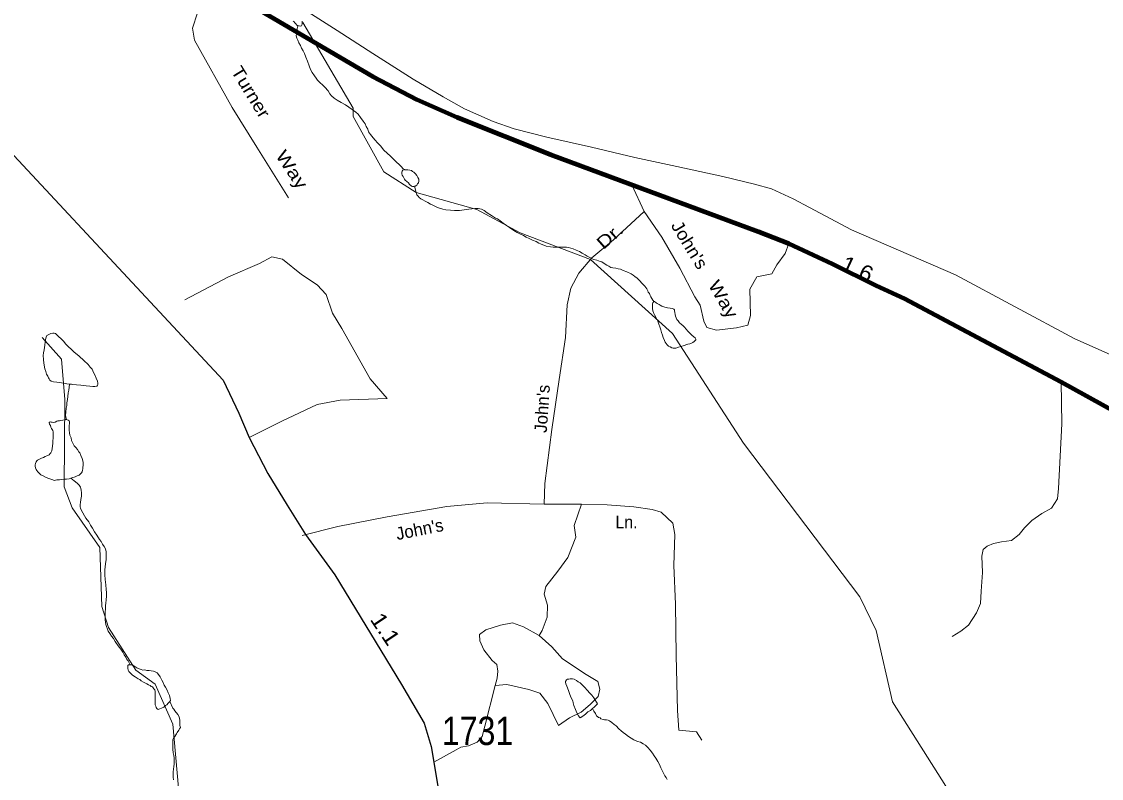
# Model space of a CAD drawing. Extents: x 649378 to 698944, y 229673 to 279958.
# Drawn here: x 678237 to 679955, y 242911 to 244115 of the extents above; entities that cross this region are included whole.
import ezdxf
from ezdxf.enums import TextEntityAlignment as Align

# ---------------------------------------------------------------- set-up
doc = ezdxf.new("R2010")
doc.units = 0
doc.header["$LTSCALE"] = 8
for name, color, linetype, lineweight in [('10', 7, 'Continuous', 40), ('17', 7, 'Continuous', 40), ('29', 7, 'Continuous', 120), ('32', 7, 'Continuous', 25), ('35', 7, 'Continuous', 13), ('44', 7, 'Continuous', 13), ('59', 7, 'Continuous', 13), ('62', 7, 'Continuous', 13)]:
    doc.layers.add(name, color=color, linetype=linetype, lineweight=lineweight)
doc.layers.add('8', color=7, linetype='Continuous')

msp = doc.modelspace()

# ---------------------------------------------------------------- linework, layer by layer
at = {"layer": '29'}
msp.add_lwpolyline([(678473.914, 244216.741), (678795.473, 244027.727), (678865.654, 243991.117), (678929.03, 243963.446), (679078.113, 243904.06), (679408.603, 243781.458), (679457.092, 243762.301), (679526.848, 243729.947), (679596.391, 243695.252), (679641.477, 243674.818), (679890.708, 243542), (680081.618, 243436.744), (680130.107, 243416.31), (680203.566, 243384.7), (680696.565, 243250.99), (680781.538, 243227.068)], dxfattribs=at)
at = {"layer": '32'}
msp.add_lwpolyline([(678086.439, 244049.568), (678557.293, 243544.681), (678582.176, 243492.106), (678598.764, 243453.792), (678628.325, 243396.535), (678658.95, 243345.876), (678688.511, 243299.261), (678734.873, 243234.979), (678840.997, 243060.653), (678876.938, 242999.138), (678887.997, 242962.101), (678898.656, 242898.783), (678905.037, 242854.082), (678909.928, 242775.96), (678918.745, 242682.975), (678924.178, 242618.226), (678925.454, 242559.05), (678931.325, 242496.982), (678927.368, 242380.456), (678926.518, 242354.061), (678920.562, 242256.994), (678916.522, 242207.093)], dxfattribs=at)
at = {"layer": '35'}
msp.add_line((679207.629, 243855.743), (679227.342, 243813.338), dxfattribs=at)
for points in [[(678543.883, 244176.512), (678516.595, 244129.212), (678508.514, 244104.521), (678511.917, 244085.79), (678571.677, 243978.299), (678610.808, 243915.72), (678661.211, 243835.049)], [(679227.342, 243813.338), (679178.088, 243768.252), (679143.848, 243739.517), (679123.006, 243714.825), (679110.671, 243691.412), (679104.716, 243664.592), (679101.952, 243612.443), (679092.169, 243546.034), (679080.472, 243466.214), (679068.988, 243380.221), (679067.924, 243347.655), (679127.472, 243347.655)], [(679227.342, 243813.338), (679254.989, 243772.045), (679283.912, 243723.089), (679307.944, 243677.325), (679316.451, 243664.128), (679321.981, 243638.586), (679326.659, 243628.369), (679342.397, 243624.538), (679373.872, 243627.943), (679392.162, 243632.2), (679396.415, 243647.526), (679395.139, 243689.671), (679406.497, 243709.079), (679430.316, 243713.762), (679437.972, 243728.236), (679451.583, 243746.115), (679457.092, 243762.301)], [(678598.764, 243453.792), (678650.656, 243479.761), (678706.801, 243506.155), (678743.38, 243512.966), (678818.241, 243515.52), (678790.999, 243546.834), (678745.913, 243626.867), (678731.461, 243651.352), (678721.253, 243681.152), (678706.791, 243696.477), (678682.121, 243712.654), (678651.497, 243737.345), (678634.483, 243740.751), (678614.917, 243730.534), (678565.577, 243709.248), (678496.256, 243672.605)], [(679890.708, 243542), (679891.782, 243475.395), (679886.411, 243372.264), (679884.799, 243356.15), (679875.131, 243341.111), (679860.091, 243332.516), (679843.977, 243321.774), (679832.16, 243309.957), (679823.566, 243299.214), (679811.749, 243289.545), (679795.635, 243287.397), (679782.743, 243285.248), (679773.075, 243280.951), (679766.629, 243275.58), (679764.481, 243264.837), (679765.555, 243239.054), (679763.407, 243208.975), (679762.332, 243189.638), (679755.887, 243174.598), (679742.995, 243155.261), (679731.178, 243145.593), (679717.213, 243136.998)], [(679067.924, 243347.655), (678977.113, 243349.571), (678913.312, 243343.611), (678818.035, 243327.434), (678739.772, 243312.108), (678682.777, 243297.634)], [(679127.472, 243347.655), (679115.775, 243313.811), (679118.327, 243295.08), (679105.567, 243262.726), (679090.042, 243241.228), (679070.901, 243216.537), (679067.924, 243204.618), (679073.453, 243186.738), (679073.028, 243168.007), (679064.947, 243146.722), (679059.842, 243138.633)], [(679127.472, 243347.655), (679168.518, 243346.59), (679210.627, 243343.185), (679239.975, 243338.928), (679254.437, 243334.671), (679272.726, 243317.217), (679276.129, 243299.337), (679274.428, 243249.955), (679276.767, 243188.441), (679278.043, 243106.705), (679280.383, 243019.223), (679282.084, 242988.147), (679310.157, 242985.592), (679319.089, 242971.97)], [(679059.842, 243138.633), (679035.385, 243152.469), (679017.521, 243158.855), (678998.38, 243155.023), (678975.412, 243147.786), (678965.204, 243140.123), (678965.629, 243130.332), (678972.009, 243115.858), (678985.195, 243098.83), (678992.851, 243092.444), (678994.552, 243081.802), (678993.276, 243070.733), (678990.299, 243059.239)], [(679059.842, 243138.633), (679080.046, 243120.541), (679097.06, 243101.384), (679134.915, 243076.693), (679153.196, 243065.336), (679156.599, 243053.416), (679154.047, 243041.496), (679141.286, 243028.725), (679126.824, 243016.805), (679108.11, 243007.866), (679090.671, 242995.52), (679074.082, 243030.428), (679061.322, 243047.03), (679043.458, 243052.99), (679008.579, 243060.653), (678990.299, 243059.239)], [(678990.299, 243059.239), (678973.488, 242994.456), (678969.235, 242977.853), (678961.579, 242968.914), (678947.543, 242962.954), (678935.208, 242960.825), (678927.977, 242956.994), (678892.248, 242937.411)]]:
    msp.add_lwpolyline(points, dxfattribs=at)
at = {"layer": '44'}
msp.add_lwpolyline([(678662.59, 244149.098), (678738.576, 244100.97), (678795.513, 244064.272), (678859.826, 244023.368), (678907.588, 243995.692), (678941.268, 243976.459), (678987.11, 243956.129), (679020.151, 243944.851), (679072.028, 243931.227), (679143.442, 243915.377), (679212.48, 243898.887), (679278.987, 243884.775), (679352.2, 243868.956), (679402.918, 243856.551), (679429.771, 243849.418), (679464.062, 243833.294), (679490.335, 243819.456), (679557.086, 243784.069), (679722.745, 243712.483), (679912.194, 243610.753), (680073.6, 243539.05)], dxfattribs=at)
at = {"layer": '59'}
for points in [[(679971.301, 242580.794), (679947.801, 242664.263), (679911.864, 242691.997), (679906.676, 242712.107), (679908.49, 242809.045), (679834.116, 242879.561), (679816.428, 242883.936), (679758.24, 242873.139), (679717.365, 242882.966), (679622.303, 243032.904), (679596.054, 243146.421), (679570.179, 243199.937), (679385.43, 243444.719), (679272.056, 243619), (679141.62, 243736.672), (679029.744, 243778.985), (678960.869, 243816.406), (678864.244, 243843.39), (678813.056, 243876.421), (678763.995, 243964.422), (678763.995, 243977.438), (678684.121, 244114.031)], [(678485.982, 242896.38), (678477.42, 242997.52), (678449.109, 243061.1), (678418.296, 243083.709), (678374.734, 243151.615), (678364.359, 243184.818), (678360.985, 243278.866), (678317.111, 243341.757), (678304.298, 243375.007), (678305.549, 243513.961), (678300.05, 243578.071), (678269.238, 243612.696)]]:
    msp.add_lwpolyline(points, dxfattribs=at)
at = {"layer": '62'}
for points in [[(678668.938, 244116.156), (678670.188, 244114.953), (678671.375, 244113.141), (678673.312, 244111.312), (678673.875, 244110.11), (678676.312, 244108.297), (678678.188, 244108.328), (678680, 244107.719), (678681.812, 244108.344), (678682.438, 244109.562), (678683.062, 244111.406), (678683, 244113.844), (678683, 244115.656)], [(678676.312, 244108.297), (678675.125, 244104.016), (678675.188, 244101.578), (678674, 244098.531), (678674, 244095.485), (678673.438, 244092.438), (678674.688, 244088.781), (678675.875, 244085.75), (678677.812, 244081.5), (678680.25, 244077.25), (678682.125, 244073), (678684.562, 244068.75), (678686.5, 244064.516), (678688.938, 244058.438), (678691.438, 244052.36), (678693.938, 244045.078), (678696.375, 244039), (678698.875, 244034.141), (678702.562, 244028.688), (678705.062, 244025.062), (678707.5, 244022.031), (678709.938, 244019.61), (678712.375, 244017.188), (678714.875, 244015.375), (678719.188, 244011.156), (678724.125, 244005.094), (678727.188, 244000.25), (678729.688, 243997.219), (678733.938, 243993.61), (678738.812, 243989.985), (678745, 243986.391), (678751.688, 243982.781), (678757.188, 243979.156), (678762.75, 243975.547), (678768.25, 243971.328), (678771.875, 243967.719), (678775.625, 243962.86), (678780, 243956.797), (678783, 243952.562), (678784.875, 243948.297), (678787.375, 243944.078), (678788.562, 243939.812), (678791.688, 243935.578), (678796, 243930.125), (678799.125, 243926.485), (678802.75, 243922.266), (678807.688, 243917.422), (678813.188, 243910.75), (678818.125, 243905.938), (678823.625, 243901.094), (678828.562, 243896.25), (678832.875, 243891.422), (678837.188, 243887.797), (678840.25, 243884.766), (678843.875, 243881.156), (678845.604, 243879.933), (678846.438, 243879.344)], [(678846.438, 243879.344), (678845.604, 243879.933), (678843.375, 243878.719), (678842.125, 243877.469), (678841.562, 243875.641), (678841.562, 243874.422), (678841.562, 243873.203), (678842.125, 243870.781), (678843.438, 243868.953), (678844.688, 243866.547), (678845.875, 243864.703), (678847.125, 243862.906), (678849.562, 243861.094), (678852.062, 243858.672), (678853.875, 243856.25), (678855.688, 243854.438), (678856.938, 243853.219), (678858.75, 243852.641), (678860.562, 243852.656), (678861.812, 243853.266)], [(678861.812, 243853.266), (678863, 243853.281), (678865.438, 243855.125), (678866.688, 243856.953), (678867.875, 243858.812), (678868.438, 243861.25), (678868.438, 243864.297), (678867.25, 243867.328), (678865.312, 243870.344), (678863.5, 243872.781), (678861.688, 243874.594), (678860.438, 243875.797), (678858.625, 243877), (678856.75, 243878.219), (678854.312, 243878.812), (678851.312, 243879.375), (678848.25, 243879.36), (678846.438, 243879.344)], [(678861.812, 243853.266), (678863.688, 243845.36), (678865, 243841.11), (678865.625, 243839.891), (678867.438, 243837.469), (678869.25, 243835.656), (678871.688, 243833.235), (678874.812, 243831.438), (678878.5, 243829.641), (678882.75, 243827.235), (678887.062, 243824.844), (678890.688, 243823.031), (678898.062, 243819.422), (678901.75, 243818.25), (678906.625, 243817.062), (678911.5, 243815.891), (678918.812, 243815.328), (678925.5, 243814.781), (678933.438, 243814.86), (678940.75, 243815.531), (678948.062, 243816.797), (678952.938, 243817.453), (678957.812, 243818.094), (678963.25, 243818.141), (678968.188, 243816.969), (678972.438, 243814.547), (678977.312, 243810.953), (678984.125, 243806.735), (678990.812, 243802.516), (678993.875, 243801.328), (678998.125, 243798.328), (679003.062, 243794.703), (679007.938, 243791.078), (679012.938, 243787.469), (679016.562, 243785.062), (679019.625, 243782.641), (679025.125, 243779.656), (679029.375, 243777.86), (679034.938, 243774.86), (679039.188, 243772.453), (679044.062, 243770.047), (679049.562, 243767.656), (679055.125, 243765.266), (679059.375, 243762.875), (679062.438, 243761.672), (679071, 243758.094), (679078.312, 243756.922), (679082.562, 243756.36), (679086.812, 243756.391), (679096, 243756.453), (679100.25, 243756.485), (679103.312, 243756.531), (679106.938, 243755.938), (679114.312, 243753.547), (679119.188, 243751.766), (679124.062, 243749.375), (679128.375, 243746.969), (679133.312, 243743.969), (679136.375, 243742.156), (679139.438, 243740.36), (679144.312, 243737.953), (679147.312, 243736.766), (679151.625, 243735.594), (679157.188, 243733.797), (679159.625, 243733.203), (679163.25, 243730.203), (679167.5, 243727.797), (679171.188, 243725.985), (679174.25, 243724.203), (679177.375, 243723.61), (679182.25, 243723.031), (679185.875, 243721.86), (679189.562, 243721.266), (679193.812, 243719.469), (679199.312, 243717.078), (679206.625, 243714.11), (679209.75, 243711.688), (679212.188, 243709.875), (679215.812, 243706.86), (679219.5, 243703.219), (679223.812, 243698.391), (679228.125, 243694.156), (679231.25, 243689.922), (679233.062, 243686.875), (679233.688, 243685.062), (679235.562, 243682.656), (679236.812, 243679.61), (679238, 243677.188), (679239.25, 243674.75), (679241.125, 243672.328), (679241.75, 243671.125), (679242.375, 243669.906)], [(679242.375, 243669.906), (679241.125, 243668.062), (679240.5, 243666.235), (679240.625, 243664.406), (679240.625, 243662.578), (679240.625, 243658.922), (679241.188, 243655.281), (679242.5, 243651.016), (679243.75, 243648.594), (679245.625, 243644.953), (679247.438, 243641.922), (679248.688, 243638.875), (679250.562, 243634.016), (679251.812, 243629.766), (679253.688, 243624.906), (679254.938, 243620.641), (679256.25, 243616.391), (679257.438, 243612.735), (679259.25, 243607.875), (679260.562, 243605.453), (679262.375, 243603.047), (679263.625, 243601.219), (679264.812, 243600.016), (679266.062, 243598.797), (679268.562, 243597.594), (679271, 243596.406), (679273.438, 243595.812), (679277.688, 243595.844), (679281.875, 243597.094), (679285.562, 243598.36), (679289.188, 243599.594), (679291.062, 243600.219)], [(679291.062, 243600.219), (679293.5, 243600.844), (679296.562, 243602.094), (679299.562, 243602.735), (679301.438, 243603.344), (679304.438, 243604.61), (679306.812, 243606.453), (679308.062, 243607.672), (679309.25, 243608.906), (679309.25, 243610.125), (679308.062, 243611.938), (679306.188, 243613.75), (679303.062, 243616.172), (679300.625, 243618.578), (679296.375, 243622.812), (679293.875, 243625.844), (679291.438, 243628.875), (679289, 243631.297), (679285.938, 243633.688), (679283.438, 243636.11), (679281, 243639.141), (679279.188, 243641.562), (679277.938, 243644), (679277.25, 243646.422), (679276.625, 243649.469), (679276.062, 243652.516), (679275.375, 243654.938), (679275.375, 243656.766), (679274.125, 243657.985), (679272.312, 243658.578), (679268.625, 243659.141), (679264.375, 243659.719), (679261.938, 243660.312), (679260.125, 243660.922), (679258.25, 243661.5), (679255.25, 243662.688), (679252.812, 243663.891), (679250.875, 243665.11), (679249.688, 243665.703), (679247.812, 243666.891), (679246, 243668.094), (679243.562, 243669.906), (679242.375, 243669.906)], [(678312.938, 243538.625), (678311.812, 243528.875), (678310.562, 243524.578), (678310.062, 243519.094), (678309.438, 243514.219), (678308.312, 243508.735), (678308.312, 243504.469), (678307.75, 243500.188), (678307.125, 243494.078), (678306.625, 243489.203), (678307.188, 243486.172), (678307.875, 243482.516)], [(678314.75, 243388.735), (678312.312, 243388.11), (678308.062, 243387.469), (678305, 243387.438), (678300.75, 243386.797), (678297.062, 243386.141), (678292.812, 243386.11), (678288.562, 243385.485), (678286.125, 243386.062), (678283.062, 243387.25), (678280, 243388.453), (678275.75, 243390.25), (678270.875, 243392.641), (678267.125, 243394.438), (678264.062, 243397.469), (678262.25, 243399.266), (678261.062, 243401.078), (678259.75, 243402.906), (678258.5, 243405.328), (678257.938, 243407.766), (678257.938, 243410.203), (678258.5, 243412.031), (678259.062, 243413.86), (678259.688, 243415.11), (678260.875, 243416.328), (678262.125, 243417.562), (678265.125, 243419.406), (678268.188, 243420.641), (678271.188, 243421.891), (678274.25, 243423.141), (678276.688, 243424.375), (678278.5, 243424.985), (678280.312, 243426.235), (678282.125, 243428.078), (678283.375, 243429.297), (678284.5, 243432.36), (678285.125, 243436.016), (678285.625, 243439.672), (678286.25, 243444.547), (678286.25, 243448.219), (678286.812, 243452.485), (678286.812, 243456.141), (678286.75, 243459.797), (678286.75, 243462.844), (678286.125, 243464.672), (678284.188, 243467.703), (678283, 243470.125), (678282.375, 243472.562), (678281.188, 243475), (678280.5, 243477.422), (678282.312, 243478.656), (678283.5, 243478.062), (678285.375, 243478.062), (678287.812, 243477.469), (678290.25, 243478.11), (678292.688, 243479.344), (678294.5, 243479.969), (678296.938, 243479.985), (678298.75, 243480.61), (678302.438, 243481.266), (678304.875, 243481.891), (678306.688, 243482.5), (678307.875, 243482.516)], [(678307.875, 243482.516), (678310.938, 243481.328), (678312.188, 243480.125), (678312.75, 243478.297), (678312.75, 243475.86), (678312.25, 243472.812), (678312.25, 243470.985), (678312.25, 243467.922), (678312.312, 243465.485), (678312.938, 243461.219), (678313.562, 243457.578), (678315.438, 243453.344), (678316.062, 243449.062), (678318.562, 243443.61), (678320.375, 243440.578), (678322.812, 243437.547), (678325.375, 243434.516), (678327.812, 243430.875), (678329, 243429.062), (678330.938, 243424.812), (678332.75, 243419.953), (678334.625, 243414.5), (678334.625, 243411.453), (678334.625, 243409), (678334.125, 243406.562), (678334.125, 243403.516), (678333.5, 243401.672), (678333, 243399.235), (678331.75, 243397.406), (678330.562, 243395.562), (678328.125, 243393.703), (678325.062, 243392.469), (678322, 243391.235), (678316.562, 243389.344), (678314.75, 243388.735)], [(678314.75, 243388.735), (678320.25, 243384.516), (678325.188, 243380.891), (678328.25, 243377.875), (678330.062, 243374.844), (678330.688, 243372.406), (678331.375, 243369.969), (678332, 243365.719), (678332, 243363.281), (678332.062, 243360.235), (678330.812, 243354.735), (678330.312, 243350.469), (678329.688, 243346.812), (678329.75, 243343.156), (678330.375, 243341.328), (678331.625, 243338.297), (678334.062, 243334.047), (678336.562, 243329.188), (678339, 243325.547), (678343.312, 243319.485), (678346.438, 243314.047), (678349.5, 243309.188), (678352.625, 243303.735), (678356.312, 243298.266), (678360.625, 243291.594), (678363.062, 243287.969), (678365.562, 243283.735), (678368, 243280.094), (678369.875, 243276.453), (678371.125, 243271.578), (678371.25, 243265.485), (678371.25, 243259.406), (678370.062, 243252.688), (678368.938, 243242.922), (678369, 243235), (678369.688, 243227.688), (678370.375, 243219.172), (678371, 243211.86), (678371.688, 243207), (678371.688, 243201.516), (678371.125, 243194.812), (678370.625, 243190.547), (678370, 243185.641), (678370.062, 243180.781), (678369.5, 243176.5), (678369.562, 243169.812), (678369.625, 243163.719), (678370.812, 243156.406), (678371.5, 243152.766), (678373.375, 243148.516), (678374.562, 243145.469), (678377.062, 243141.828), (678379.5, 243137.594), (678382.625, 243133.953), (678385.688, 243129.11), (678387.5, 243126.078), (678389.438, 243123.656), (678391.875, 243120.016), (678394.312, 243116.985), (678397.438, 243112.141), (678399.875, 243107.906), (678402.375, 243104.266), (678404.188, 243100.625), (678406.062, 243098.203), (678409.188, 243092.125)], [(678409.188, 243092.125), (678406.75, 243092.11), (678405.5, 243090.891), (678405.5, 243088.453), (678405.562, 243086.625), (678406.188, 243083.578), (678407.438, 243081.156), (678408.625, 243079.938), (678412.375, 243076.312), (678414.812, 243074.5), (678417.25, 243072.703), (678422.125, 243069.688), (678424.562, 243068.485), (678427.062, 243066.672), (678430.75, 243064.281), (678435.625, 243061.875), (678438.688, 243060.062), (678441.125, 243058.891), (678442.938, 243057.672), (678444.812, 243057.078), (678446.062, 243055.266), (678447.25, 243054.047), (678448.5, 243052.235), (678449.125, 243049.797), (678449.188, 243046.75), (678449.188, 243043.703), (678449.188, 243041.266), (678449.25, 243038.219), (678449.25, 243033.953), (678449.25, 243031.531), (678449.312, 243028.485), (678449.938, 243026.047), (678450.562, 243024.219), (678451.75, 243022.406), (678453.625, 243021.203), (678456.625, 243021.828), (678459.062, 243023.062), (678462.75, 243024.922), (678465.812, 243027.391), (678467.562, 243028.61), (678470, 243031.078), (678472.438, 243033.531)], [(678472.438, 243033.531), (678473.625, 243035.375), (678472.938, 243038.422), (678471.75, 243043.281), (678469.812, 243047.531), (678468, 243051.781), (678465.5, 243056.641), (678463.625, 243059.672), (678461.812, 243063.906), (678459.938, 243067.547), (678458.062, 243070.594), (678456.875, 243073.016), (678454.375, 243076.656), (678452.5, 243079.078), (678450.062, 243080.281), (678446.438, 243082.062), (678442.75, 243082.656), (678439.75, 243083.235), (678436.062, 243083.219), (678432.438, 243083.781), (678429.375, 243083.766), (678426.938, 243084.36), (678423.875, 243085.547), (678420.125, 243087.344), (678418.312, 243088.547), (678415.25, 243090.36), (678413.438, 243091.562), (678412.188, 243092.141), (678411, 243092.141), (678409.188, 243092.125)], [(678472.438, 243033.531), (678477.375, 243023.219), (678478.562, 243021.391), (678480.438, 243018.969), (678485.375, 243012.922), (678487.188, 243009.281), (678488.5, 243003.812), (678488.5, 242999.547), (678488.562, 242995.281), (678489.188, 242992.235), (678487.938, 242990.406), (678486.812, 242987.938), (678484.375, 242984.281), (678483.188, 242982.438), (678482, 242980.61), (678480.188, 242978.156), (678479, 242976.297), (678477.125, 242973.25), (678477.188, 242970.203), (678477.188, 242967.766), (678477.188, 242964.719), (678477.312, 242961.672), (678477.312, 242958.016), (678478, 242951.922), (678478.562, 242947.672), (678479.188, 242944.016), (678479.25, 242940.36), (678479.25, 242936.094), (678479.375, 242934.266), (678478.75, 242929.985), (678478.125, 242926.328), (678477.625, 242921.453), (678477.625, 242917.188), (678477.688, 242913.531), (678478.312, 242909.266)], [(679144.688, 243022.562), (679147.125, 243018.312), (679149.562, 243014.688), (679151.438, 243011.031), (679153.25, 243009.219), (679154.5, 243008.031), (679156.938, 243007.438), (679158.125, 243006.219), (679161.812, 243005.031), (679164.25, 243004.438), (679167.312, 243004.469), (679169.812, 243003.875), (679172.25, 243002.688), (679175.875, 243000.266), (679179.562, 242997.266), (679182.625, 242994.844), (679186.938, 242990), (679190.625, 242987), (679193.625, 242984.578), (679197.375, 242981.562), (679202.25, 242977.953), (679206.562, 242975.547), (679210.875, 242972.531), (679216.375, 242970.141), (679221.25, 242968.953), (679225.5, 242966.547), (679229.188, 242964.156), (679232.875, 242960.516), (679236.562, 242956.281), (679240.312, 242951.453), (679243.312, 242947.203), (679245.875, 242943.562), (679248.875, 242938.11), (679251.438, 242933.25), (679253.875, 242928.391), (679255.75, 242924.141), (679260.125, 242915.656), (679261.938, 242912.625), (679263.75, 242909.594)]]:
    msp.add_lwpolyline(points, dxfattribs=at)
for points in [[(678312.938, 243538.625), (678316, 243538.641), (678317.188, 243538.047), (678323.938, 243537.5), (678330.625, 243536.922), (678339.125, 243535.781), (678345.25, 243535.235), (678350.125, 243534.656), (678353.188, 243534.688), (678355, 243535.312), (678356.812, 243535.328), (678357.438, 243536.547), (678357.938, 243538.375), (678357.938, 243540.203), (678357.375, 243543.25), (678355.438, 243548.11), (678353.625, 243552.36), (678351.188, 243557.219), (678348.688, 243562.078), (678345.625, 243565.688), (678342.5, 243569.938), (678335.812, 243575.985), (678328.375, 243583.235), (678319.812, 243589.875), (678306.938, 243601.953), (678303.188, 243606.781), (678298.312, 243611.625), (678296.5, 243613.438), (678290.312, 243618.875), (678288.5, 243619.469), (678286.062, 243619.453), (678283, 243618.812), (678279.938, 243617.562), (678276.938, 243615.719), (678275.75, 243613.266), (678274.5, 243609.61), (678274, 243605.953), (678273.375, 243600.469), (678272.875, 243596.797), (678272.25, 243593.125), (678271.688, 243588.25), (678271.125, 243583.985), (678271.188, 243577.891), (678271.812, 243571.812), (678273.688, 243562.688), (678275, 243558.422), (678276.188, 243554.172), (678278.125, 243551.141), (678279.312, 243548.703), (678280.562, 243546.891), (678281.75, 243545.062), (678283.625, 243543.25), (678287.25, 243542.078), (678292.75, 243541.5), (678300.125, 243540.344), (678308.688, 243539.203)], [(679144.688, 243022.562), (679147.625, 243024.422), (679150.062, 243027.5), (679153.125, 243029.953), (679146.938, 243039.656), (679143.812, 243043.891), (679140.75, 243046.906), (679136.5, 243051.75), (679132.75, 243056), (679129.125, 243059.61), (679125.375, 243063.235), (679122.312, 243065.047), (679119.312, 243066.86), (679115.625, 243069.25), (679113.188, 243069.844), (679111.375, 243069.828), (679109.5, 243069.812), (679107.062, 243069.172), (679105.25, 243069.172), (679103.438, 243067.938), (679102.188, 243065.485), (679102.188, 243064.266), (679102.312, 243061.828), (679104.125, 243058.188), (679105.312, 243055.156), (679107.25, 243049.688), (679109.062, 243044.828), (679111, 243039.36), (679113.5, 243034.5), (679114.125, 243031.453), (679115.312, 243027.203), (679117.812, 243021.125), (679119.062, 243018.078), (679120.375, 243014.438), (679122.812, 243010.812), (679124, 243009), (679125.25, 243007.781), (679129.5, 243010.25), (679133.75, 243013.344), (679137.312, 243017.016), (679141.625, 243019.5), (679144.062, 243021.344)]]:
    msp.add_lwpolyline(points, close=True, dxfattribs=at)

# ---------------------------------------------------------------- texts
at = {"layer": '10'}
for s, rotation, width, p in [('Turner', 301.479, 1.15, (678592.729, 243997.916)), ('Way', 303.455, 1.25, (678658.224, 243874.425)), ("John's", 301.411, 1.1, (679290.967, 243754.883)), ('Dr.', 41.448, 1.25, (679178.963, 243766.452)), ('Way', 300.05, 1.2, (679344.393, 243668.619))]:
    msp.add_text(s, height=20, rotation=rotation, dxfattribs=dict(at, width=width)).set_placement(p, align=Align.CENTER)
for rotation, p in [(86.19, (679074.724, 243498.806)), (11.321, (678871.73, 243297.77))]:
    msp.add_text("John's", height=20, rotation=rotation, dxfattribs=at).set_placement(p, align=Align.CENTER)
at = {"layer": '10', "width": 0.95}
msp.add_text('Ln.', height=20, dxfattribs=at).set_placement((679199.043, 243309.062), align=Align.CENTER)
at = {"layer": '17'}
for s, rotation, width, p in [('1.6', 335.051, 1.1, (679561.172, 243710.52)), ('1.1', 303.761, 1.15, (678804.87, 243142.146))]:
    msp.add_text(s, height=25, rotation=rotation, dxfattribs=dict(at, width=width)).set_placement(p, align=Align.CENTER)
at = {"layer": '8', "width": 0.85}
msp.add_text('1731', height=45, dxfattribs=at).set_placement((678961.986, 242964.482), align=Align.CENTER)

doc.saveas('drawing.dxf')
